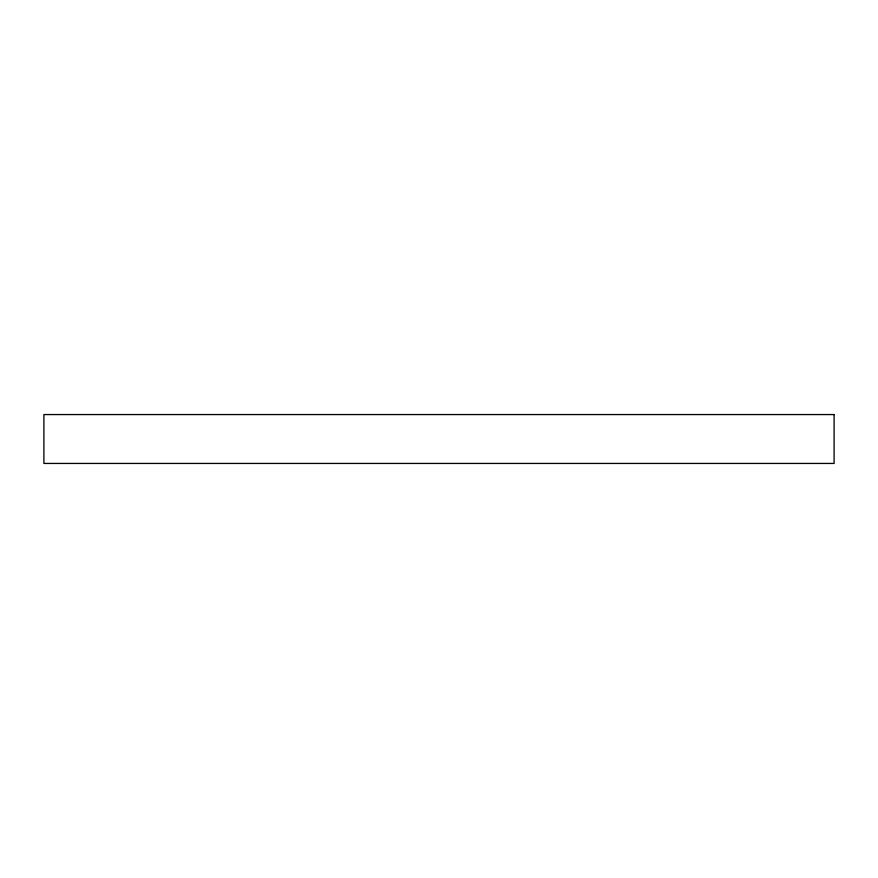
<?xml version="1.0" encoding="UTF-8"?>
<svg xmlns="http://www.w3.org/2000/svg" width="878" height="878" viewBox="0 0 878 878"><rect width="100%" height="100%" fill="white"/><g stroke="black" fill="none" stroke-linecap="round" stroke-linejoin="round"><path stroke-width="1.32" d="M834.1 414.559L43.9 414.559L43.9 463.441L834.1 463.441L834.1 414.559"/></g></svg>
